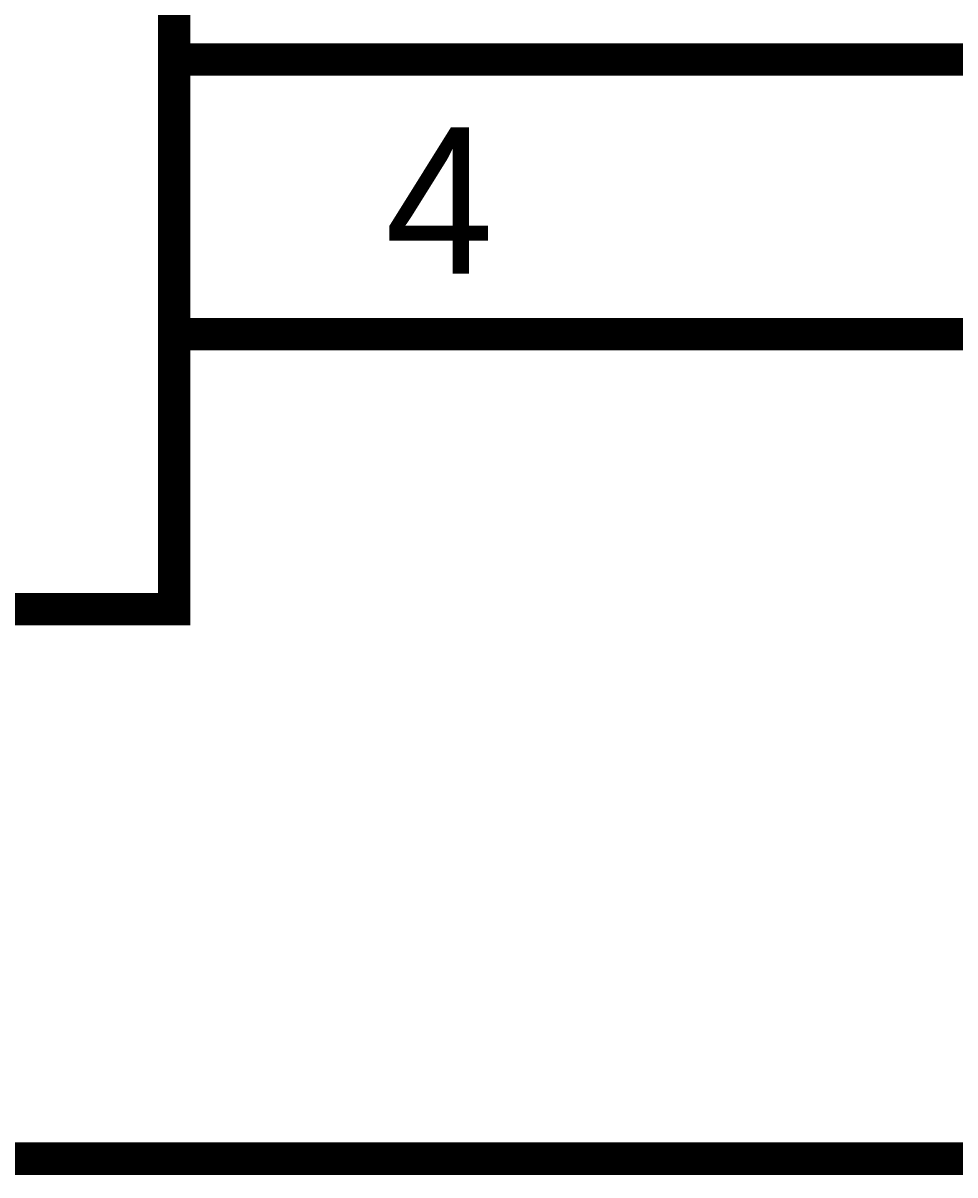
# Model space of a CAD drawing. Header units: inches. Extents: x 0 to 9.5, y -0.01 to 7.51.
# Drawn here: x 6.8444 to 7.1832, y 5.8941 to 6.3127 of the extents above; entities that cross this region are included whole.
import ezdxf

# ---------------------------------------------------------------- set-up
doc = ezdxf.new("R2010")
doc.units = ezdxf.units.IN
doc.header["$MEASUREMENT"] = 0
doc.layers.add('Sheet', color=255, linetype='Continuous')

msp = doc.modelspace()

# ---------------------------------------------------------------- linework, layer by layer
at = {"layer": 'Sheet'}
for points in [[(6.29961, 6.59979, 0.0118, 0.0118, 0), (6.89935, 6.59979, 0.0118, 0.0118, 0), (6.89935, 6.09974, 0.0118, 0.0118, 0), (6.29961, 6.09974, 0.0118, 0.0118, 0), (6.29961, 6.59979, 0.0118, 0.0118, 0)], [(6.29961, 6.59979, 0.0039, 0.0039, 0), (6.29961, 6.09974, 0.0039, 0.0039, 0), (6.89935, 6.09974, 0.0039, 0.0039, 0), (6.89935, 6.59979, 0.0039, 0.0039, 0), (6.29961, 6.59979, 0.0039, 0.0039, 0), (6.29961, 6.59979, 0.0039, 0.0039, 0)]]:
    msp.add_lwpolyline(points, format="xyseb", close=True, dxfattribs=at)
for points in [[(5.69987, 5.89999, 0.0118, 0.0118, 0), (7.2994, 5.89999, 0.0118, 0.0118, 0), (7.2994, 6.19962, 0.0118, 0.0118, 0), (7.2994, 6.29949, 0.0118, 0.0118, 0), (7.09971, 6.29949, 0.0118, 0.0118, 0)], [(6.89935, 6.29949, 0.0118, 0.0118, 0), (7.09971, 6.29949, 0.0118, 0.0118, 0)], [(6.89935, 6.19962, 0.0118, 0.0118, 0), (7.09971, 6.19962, 0.0118, 0.0118, 0)], [(7.09971, 6.19962, 0.0118, 0.0118, 0), (7.2994, 6.19962, 0.0118, 0.0118, 0)]]:
    msp.add_lwpolyline(points, format="xyseb", dxfattribs=at)

# ---------------------------------------------------------------- texts
msp.add_text('4', height=0.05327, dxfattribs=at).set_placement((6.9759, 6.22159))

doc.saveas('drawing.dxf')
